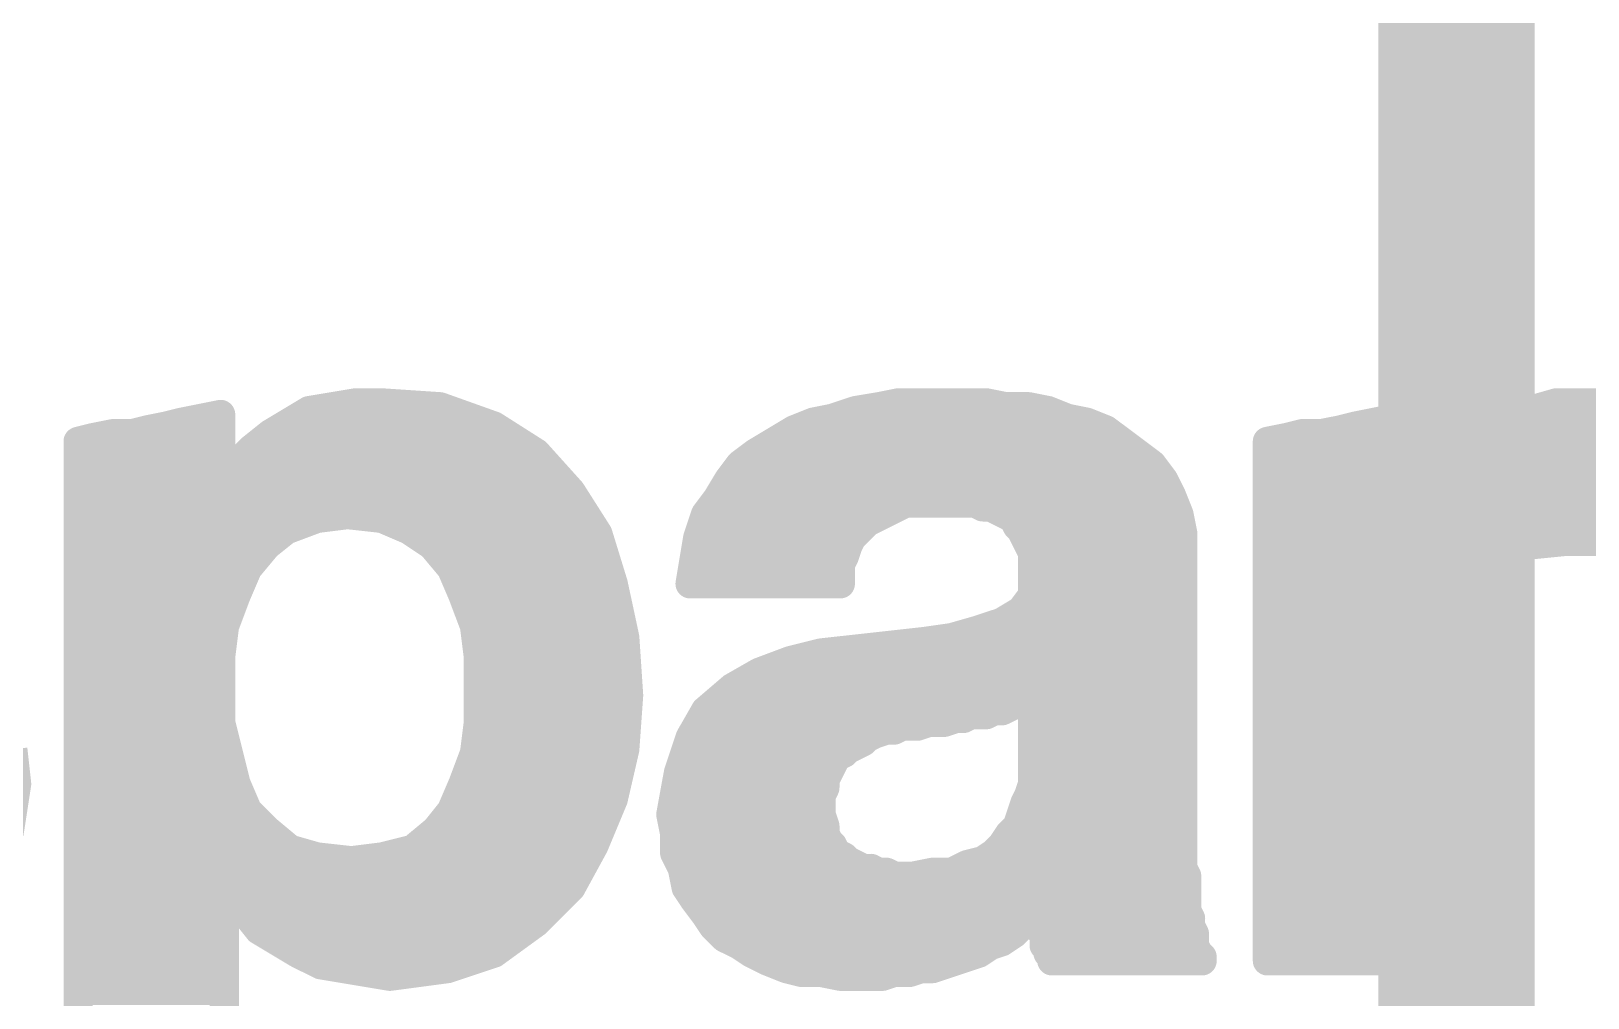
# Model space of a CAD drawing. Extents: x -33 to 53.6, y -13.2 to 65.9.
# Drawn here: x 7.249 to 11.293, y 10.115 to 12.627 of the extents above; entities that cross this region are included whole.
import ezdxf

# ---------------------------------------------------------------- set-up
doc = ezdxf.new("R2010")
doc.units = 0
doc.layers.add('1', color=12, linetype='CONTINUOUS')
doc.layers.add('21', color=253, linetype='CONTINUOUS')

msp = doc.modelspace()

# ---------------------------------------------------------------- linework, layer by layer
at = {"layer": '1', "const_width": 0.4064}
msp.add_lwpolyline([(10.952, 16.015), (10.952, 5.102)], dxfattribs=at)
at = {"layer": '21', "const_width": 0.0762}
for points in [[(7.971, 11.641), (8.091, 11.661)], [(8.0766, 11.6586), (8.197, 11.6586)], [(8.091, 11.661), (8.161, 11.661)], [(8.161, 11.661), (8.311, 11.651)], [(8.311, 11.651), (8.451, 11.601)], [(9.391, 11.641), (9.451, 11.651)], [(9.451, 11.651), (9.501, 11.661)], [(9.489, 11.6586), (9.743, 11.6586)], [(9.501, 11.661), (9.731, 11.661)], [(9.731, 11.661), (9.781, 11.651)], [(9.781, 11.651), (9.841, 11.651)], [(9.841, 11.651), (9.891, 11.641)], [(11.141, 11.641), (11.211, 11.661)], [(11.2026, 11.6586), (11.3534, 11.6586)], [(11.211, 11.661), (11.351, 11.661)], [(7.601, 11.601), (7.641, 11.611)], [(7.641, 11.611), (7.741, 11.631)], [(7.741, 11.631), (7.741, 11.451)], [(7.871, 11.581), (7.971, 11.641)], [(9.231, 11.591), (9.281, 11.611)], [(9.281, 11.611), (9.331, 11.621)], [(9.331, 11.621), (9.391, 11.641)], [(9.891, 11.641), (9.941, 11.621)], [(9.941, 11.621), (9.991, 11.611)], [(9.991, 11.611), (10.041, 11.591)], [(10.691, 11.601), (10.791, 11.621)], [(10.791, 11.621), (10.831, 11.631)], [(10.831, 11.631), (10.831, 11.361)], [(11.011, 11.581), (11.081, 11.621)], [(11.081, 11.621), (11.141, 11.641)], [(7.371, 11.561), (7.411, 11.571)], [(7.411, 11.571), (7.461, 11.581)], [(7.461, 11.581), (7.511, 11.581)], [(7.511, 11.581), (7.551, 11.591)], [(7.5166, 11.5824), (7.741, 11.5824)], [(7.551, 11.591), (7.601, 11.601)], [(7.821, 11.541), (7.871, 11.581)], [(7.8733, 11.5824), (8.4802, 11.5824)], [(8.451, 11.601), (8.561, 11.531)], [(9.131, 11.531), (9.231, 11.591)], [(9.2167, 11.5824), (10.0525, 11.5824)], [(10.041, 11.591), (10.161, 11.501)], [(10.461, 11.561), (10.511, 11.571)], [(10.511, 11.571), (10.551, 11.581)], [(10.551, 11.581), (10.601, 11.581)], [(10.601, 11.581), (10.651, 11.591)], [(10.608, 11.5824), (10.831, 11.5824)], [(10.651, 11.591), (10.691, 11.601)], [(10.961, 11.541), (11.011, 11.581)], [(11.0135, 11.5824), (11.371, 11.5824)], [(7.371, 9.711), (7.371, 11.561)], [(7.781, 11.501), (7.821, 11.541)], [(8.561, 11.531), (8.651, 11.431)], [(9.091, 11.501), (9.131, 11.531)], [(10.461, 10.211), (10.461, 11.561)], [(10.911, 11.481), (10.961, 11.541)], [(7.371, 11.5062), (7.741, 11.5062)], [(7.741, 11.451), (7.781, 11.501)], [(7.7862, 11.5062), (8.5833, 11.5062)], [(9.061, 11.461), (9.091, 11.501)], [(9.0979, 11.5062), (10.1541, 11.5062)], [(10.161, 11.501), (10.191, 11.461)], [(10.461, 11.5062), (10.831, 11.5062)], [(10.932, 11.5062), (11.371, 11.5062)], [(9.031, 11.411), (9.061, 11.461)], [(10.191, 11.461), (10.211, 11.421)], [(10.871, 11.431), (10.911, 11.481)], [(7.371, 11.43), (8.6516, 11.43)], [(8.651, 11.431), (8.721, 11.321)], [(9.001, 11.371), (9.031, 11.411)], [(9.0424, 11.43), (10.2065, 11.43)], [(10.211, 11.421), (10.231, 11.371)], [(10.461, 11.43), (10.831, 11.43)], [(10.831, 11.361), (10.871, 11.431)], [(10.8704, 11.43), (11.371, 11.43)], [(8.071, 11.371), (7.991, 11.361)], [(8.161, 11.361), (8.071, 11.371)], [(8.981, 11.311), (9.001, 11.371)], [(9.521, 11.401), (9.421, 11.351)], [(9.701, 11.401), (9.521, 11.401)], [(9.721, 11.391), (9.701, 11.401)], [(9.741, 11.391), (9.721, 11.391)], [(9.801, 11.361), (9.741, 11.391)], [(10.231, 11.371), (10.241, 11.321)], [(7.371, 11.3538), (7.9718, 11.3538)], [(7.911, 11.331), (7.861, 11.291)], [(7.991, 11.361), (7.911, 11.331)], [(8.231, 11.331), (8.161, 11.361)], [(8.1778, 11.3538), (8.7001, 11.3538)], [(8.291, 11.291), (8.231, 11.331)], [(8.9953, 11.3538), (9.4266, 11.3538)], [(9.421, 11.351), (9.381, 11.311)], [(9.811, 11.341), (9.801, 11.361)], [(9.8046, 11.3538), (10.2344, 11.3538)], [(9.821, 11.331), (9.811, 11.341)], [(9.851, 11.271), (9.821, 11.331)], [(10.461, 11.3538), (11.371, 11.3538)], [(7.861, 11.291), (7.811, 11.231)], [(8.341, 11.231), (8.291, 11.291)], [(8.721, 11.321), (8.761, 11.191)], [(8.961, 11.191), (8.981, 11.311)], [(9.371, 11.291), (9.361, 11.261)], [(9.381, 11.311), (9.371, 11.291)], [(10.241, 11.321), (10.241, 10.451)], [(11.131, 11.291), (11.051, 11.271)], [(11.231, 11.301), (11.131, 11.291)], [(11.341, 11.301), (11.231, 11.301)], [(7.371, 11.2776), (7.8498, 11.2776)], [(8.3022, 11.2776), (8.7344, 11.2776)], [(8.9754, 11.2776), (9.3665, 11.2776)], [(9.361, 11.261), (9.351, 11.241)], [(9.8477, 11.2776), (10.241, 11.2776)], [(9.851, 11.161), (9.851, 11.271)], [(10.461, 11.2776), (11.0774, 11.2776)], [(11.051, 11.271), (10.981, 11.231)], [(7.811, 11.231), (7.781, 11.161)], [(8.371, 11.161), (8.341, 11.231)], [(9.351, 11.241), (9.351, 11.191)], [(10.981, 11.231), (10.931, 11.171)], [(7.371, 11.2014), (7.7983, 11.2014)], [(8.3537, 11.2014), (8.7578, 11.2014)], [(8.761, 11.191), (8.791, 11.051)], [(9.351, 11.191), (8.961, 11.191)], [(8.9627, 11.2014), (9.351, 11.2014)], [(9.851, 11.2014), (10.241, 11.2014)], [(10.461, 11.2014), (10.9563, 11.2014)], [(10.931, 11.171), (10.891, 11.101)], [(7.371, 11.1252), (7.7676, 11.1252)], [(7.781, 11.161), (7.751, 11.081)], [(8.401, 11.081), (8.371, 11.161)], [(8.3844, 11.1252), (8.7751, 11.1252)], [(9.821, 11.121), (9.851, 11.161)], [(9.8242, 11.1252), (10.241, 11.1252)], [(10.461, 11.1252), (10.9048, 11.1252)], [(9.711, 11.071), (9.771, 11.091)], [(9.771, 11.091), (9.821, 11.121)], [(10.891, 11.101), (10.871, 11.031)], [(7.371, 11.049), (7.747, 11.049)], [(7.751, 11.081), (7.741, 11.001)], [(8.411, 11.001), (8.401, 11.081)], [(8.405, 11.049), (8.7911, 11.049)], [(8.791, 11.051), (8.801, 10.901)], [(9.571, 11.041), (9.641, 11.051)], [(9.627, 11.049), (9.6415, 11.049)], [(9.641, 11.051), (9.711, 11.071)], [(9.641, 11.051), (9.691, 10.851)], [(9.691, 10.851), (9.641, 11.051)], [(9.6415, 11.049), (10.241, 11.049)], [(10.461, 11.049), (10.8761, 11.049)], [(9.221, 10.991), (9.301, 11.011)], [(9.301, 11.011), (9.391, 11.021)], [(9.391, 11.021), (9.571, 11.041)], [(9.471, 10.811), (9.391, 11.021)], [(9.391, 11.021), (9.471, 10.811)], [(10.871, 11.031), (10.851, 10.941)], [(7.371, 10.9728), (7.741, 10.9728)], [(7.741, 11.001), (7.741, 10.831)], [(8.411, 10.911), (8.411, 11.001)], [(8.411, 10.9728), (8.7962, 10.9728)], [(9.141, 10.961), (9.221, 10.991)], [(9.1725, 10.9728), (9.4094, 10.9728)], [(9.4094, 10.9728), (9.6606, 10.9728)], [(9.6606, 10.9728), (10.241, 10.9728)], [(10.461, 10.9728), (10.8581, 10.9728)], [(9.071, 10.921), (9.141, 10.961)], [(10.851, 10.941), (10.851, 10.211)], [(7.371, 10.8966), (7.741, 10.8966)], [(8.411, 10.831), (8.411, 10.911)], [(8.411, 10.911), (8.801, 10.901)], [(8.801, 10.901), (8.411, 10.911)], [(8.411, 10.8966), (8.8007, 10.8966)], [(8.801, 10.901), (8.791, 10.761)], [(9.001, 10.861), (9.071, 10.921)], [(9.0425, 10.8966), (9.4384, 10.8966)], [(9.4384, 10.8966), (9.6796, 10.8966)], [(9.6796, 10.8966), (9.8466, 10.8966)], [(9.851, 10.901), (9.831, 10.881)], [(9.851, 10.671), (9.851, 10.901)], [(9.851, 10.8966), (10.241, 10.8966)], [(10.461, 10.8966), (10.851, 10.8966)], [(8.961, 10.791), (9.001, 10.861)], [(9.691, 10.851), (9.671, 10.841)], [(9.731, 10.851), (9.691, 10.851)], [(9.751, 10.861), (9.731, 10.851)], [(9.771, 10.861), (9.751, 10.861)], [(9.811, 10.881), (9.771, 10.861)], [(9.831, 10.881), (9.811, 10.881)], [(7.371, 10.8204), (7.7437, 10.8204)], [(7.741, 10.831), (7.781, 10.671)], [(8.401, 10.751), (8.411, 10.831)], [(8.4097, 10.8204), (8.7952, 10.8204)], [(8.9778, 10.8204), (9.4674, 10.8204)], [(9.471, 10.811), (9.441, 10.801)], [(9.4674, 10.8204), (9.5098, 10.8204)], [(9.491, 10.811), (9.471, 10.811)], [(9.511, 10.821), (9.491, 10.811)], [(9.551, 10.821), (9.511, 10.821)], [(9.581, 10.831), (9.551, 10.821)], [(9.621, 10.831), (9.581, 10.831)], [(9.651, 10.841), (9.621, 10.831)], [(9.671, 10.841), (9.651, 10.841)], [(9.851, 10.8204), (10.241, 10.8204)], [(10.461, 10.8204), (10.851, 10.8204)], [(8.931, 10.701), (8.961, 10.791)], [(9.411, 10.781), (9.371, 10.761)], [(9.421, 10.791), (9.411, 10.781)], [(9.441, 10.801), (9.421, 10.791)], [(7.201, 10.761), (7.211, 10.671)], [(7.371, 10.7442), (7.7627, 10.7442)], [(8.371, 10.671), (8.401, 10.751)], [(8.3985, 10.7442), (8.7871, 10.7442)], [(8.791, 10.761), (8.761, 10.631)], [(8.9454, 10.7442), (9.3474, 10.7442)], [(9.341, 10.741), (9.311, 10.681)], [(9.361, 10.751), (9.341, 10.741)], [(9.371, 10.761), (9.361, 10.751)], [(9.851, 10.7442), (10.241, 10.7442)], [(10.461, 10.7442), (10.851, 10.7442)], [(8.911, 10.591), (8.931, 10.701)], [(9.311, 10.681), (9.311, 10.661)], [(7.211, 10.671), (7.191, 10.541)], [(7.371, 10.668), (7.7823, 10.668)], [(7.781, 10.671), (7.811, 10.601)], [(8.341, 10.601), (8.371, 10.671)], [(8.3697, 10.668), (8.3774, 10.668)], [(8.711, 10.511), (8.371, 10.671)], [(8.371, 10.671), (8.711, 10.511)], [(8.3774, 10.668), (8.7695, 10.668)], [(8.925, 10.668), (9.311, 10.668)], [(9.311, 10.661), (9.301, 10.641)], [(9.301, 10.641), (9.301, 10.591)], [(9.831, 10.621), (9.841, 10.641)], [(9.841, 10.641), (9.851, 10.671)], [(9.85, 10.668), (10.241, 10.668)], [(10.461, 10.668), (10.851, 10.668)], [(7.811, 10.601), (7.861, 10.551)], [(8.301, 10.551), (8.341, 10.601)], [(8.761, 10.631), (8.711, 10.511)], [(9.811, 10.561), (9.831, 10.621)], [(7.371, 10.5918), (7.8202, 10.5918)], [(8.3336, 10.5918), (8.5393, 10.5918)], [(8.5393, 10.5918), (8.7447, 10.5918)], [(8.921, 10.541), (8.911, 10.591)], [(8.9111, 10.5918), (9.301, 10.5918)], [(9.301, 10.591), (9.311, 10.561)], [(9.311, 10.561), (9.311, 10.541)], [(9.791, 10.541), (9.811, 10.561)], [(9.8213, 10.5918), (10.241, 10.5918)], [(10.461, 10.5918), (10.851, 10.5918)], [(7.861, 10.551), (7.921, 10.501)], [(8.241, 10.501), (8.301, 10.551)], [(8.921, 10.491), (8.921, 10.541)], [(9.311, 10.541), (9.321, 10.521)], [(9.321, 10.521), (9.331, 10.511)], [(9.771, 10.511), (9.791, 10.541)], [(7.371, 10.5156), (7.9035, 10.5156)], [(7.921, 10.501), (7.991, 10.481)], [(7.991, 10.481), (8.081, 10.471)], [(8.081, 10.471), (8.161, 10.481)], [(8.161, 10.481), (8.241, 10.501)], [(8.2585, 10.5156), (8.7012, 10.5156)], [(8.711, 10.511), (8.651, 10.401)], [(8.7012, 10.5156), (8.7129, 10.5156)], [(8.921, 10.5156), (9.3264, 10.5156)], [(8.941, 10.451), (8.921, 10.491)], [(9.331, 10.511), (9.341, 10.491)], [(9.341, 10.491), (9.361, 10.481)], [(9.361, 10.481), (9.371, 10.471)], [(9.721, 10.471), (9.751, 10.491)], [(9.751, 10.491), (9.771, 10.511)], [(9.7741, 10.5156), (10.241, 10.5156)], [(10.461, 10.5156), (10.851, 10.5156)], [(7.371, 10.4394), (8.6719, 10.4394)], [(8.951, 10.401), (8.941, 10.451)], [(8.9433, 10.4394), (9.4742, 10.4394)], [(9.371, 10.471), (9.411, 10.451)], [(9.411, 10.451), (9.431, 10.451)], [(9.431, 10.451), (9.451, 10.441)], [(9.451, 10.441), (9.471, 10.441)], [(9.471, 10.441), (9.491, 10.431)], [(9.541, 10.431), (9.591, 10.441)], [(9.583, 10.4394), (10.2468, 10.4394)], [(9.591, 10.441), (9.641, 10.441)], [(9.641, 10.441), (9.681, 10.461)], [(9.681, 10.461), (9.721, 10.471)], [(10.241, 10.451), (10.251, 10.431)], [(10.461, 10.4394), (10.851, 10.4394)], [(8.651, 10.401), (8.561, 10.311)], [(8.971, 10.371), (8.951, 10.401)], [(9.491, 10.431), (9.541, 10.431)], [(10.251, 10.431), (10.251, 10.341)], [(7.371, 10.3632), (7.751, 10.3632)], [(7.761, 10.391), (7.751, 10.391)], [(7.751, 10.391), (7.751, 9.371)], [(7.841, 10.291), (7.761, 10.391)], [(7.7832, 10.3632), (8.6132, 10.3632)], [(9.001, 10.331), (8.971, 10.371)], [(8.9769, 10.3632), (10.251, 10.3632)], [(10.461, 10.3632), (10.851, 10.3632)], [(9.021, 10.301), (9.001, 10.331)], [(9.851, 10.321), (9.821, 10.301)], [(9.871, 10.351), (9.851, 10.321)], [(9.871, 10.291), (9.871, 10.351)], [(10.251, 10.341), (10.261, 10.321)], [(10.261, 10.321), (10.261, 10.301)], [(7.371, 10.287), (7.751, 10.287)], [(7.941, 10.231), (7.841, 10.291)], [(7.8477, 10.287), (8.528, 10.287)], [(8.561, 10.311), (8.451, 10.231)], [(9.051, 10.271), (9.021, 10.301)], [(9.035, 10.287), (9.807, 10.287)], [(9.801, 10.281), (9.771, 10.261)], [(9.821, 10.301), (9.801, 10.281)], [(9.881, 10.281), (9.871, 10.291)], [(9.875, 10.287), (10.268, 10.287)], [(9.881, 10.251), (9.881, 10.281)], [(10.261, 10.301), (10.271, 10.281)], [(10.271, 10.281), (10.271, 10.251)], [(10.461, 10.287), (10.851, 10.287)], [(9.091, 10.251), (9.051, 10.271)], [(9.121, 10.231), (9.091, 10.251)], [(9.741, 10.251), (9.711, 10.231)], [(9.771, 10.261), (9.741, 10.251)], [(9.891, 10.241), (9.881, 10.251)], [(9.891, 10.231), (9.891, 10.241)], [(10.271, 10.251), (10.281, 10.231)], [(7.371, 10.2108), (7.751, 10.2108)], [(8.001, 10.201), (7.941, 10.231)], [(7.9814, 10.2108), (8.3904, 10.2108)], [(8.181, 10.171), (8.001, 10.201)], [(8.451, 10.231), (8.331, 10.191)], [(9.161, 10.211), (9.121, 10.231)], [(9.211, 10.191), (9.161, 10.211)], [(9.1615, 10.2108), (9.6504, 10.2108)], [(9.711, 10.231), (9.591, 10.191)], [(9.901, 10.221), (9.891, 10.231)], [(9.901, 10.211), (9.901, 10.221)], [(10.291, 10.211), (9.901, 10.211)], [(10.281, 10.231), (10.291, 10.221)], [(10.291, 10.221), (10.291, 10.211)], [(10.851, 10.211), (10.461, 10.211)], [(8.331, 10.191), (8.181, 10.171)], [(9.251, 10.181), (9.211, 10.191)], [(9.301, 10.181), (9.251, 10.181)], [(9.351, 10.171), (9.301, 10.181)], [(9.461, 10.171), (9.351, 10.171)], [(9.491, 10.181), (9.461, 10.171)], [(9.531, 10.181), (9.491, 10.181)], [(9.561, 10.191), (9.531, 10.181)], [(9.591, 10.191), (9.561, 10.191)], [(7.371, 10.1346), (7.751, 10.1346)]]:
    msp.add_lwpolyline(points, dxfattribs=at)
at = {"layer": '21', "const_width": 0.0381}
for points in [[(8.0766, 11.6776, 1), (8.0766, 11.6395)], [(8.091, 11.6801, 1), (8.091, 11.642)], [(8.0941, 11.6422, 1), (8.0879, 11.6798)], [(8.1623, 11.68, 1), (8.1597, 11.642)], [(8.161, 11.642, 1), (8.161, 11.6801)], [(8.197, 11.6395, 1), (8.197, 11.6776)], [(8.3174, 11.6689, 1), (8.3046, 11.6331)], [(8.3097, 11.632, 1), (8.3123, 11.67)], [(9.4541, 11.6322, 1), (9.4479, 11.6698)], [(9.489, 11.6776, 1), (9.489, 11.6395)], [(9.501, 11.6801, 1), (9.501, 11.642)], [(9.5047, 11.6423, 1), (9.4973, 11.6797)], [(9.7347, 11.6797, 1), (9.7273, 11.6423)], [(9.731, 11.642, 1), (9.731, 11.6801)], [(9.743, 11.6395, 1), (9.743, 11.6776)], [(9.781, 11.67, 1), (9.781, 11.6319)], [(9.8447, 11.6697, 1), (9.8373, 11.6323)], [(9.841, 11.6319, 1), (9.841, 11.67)], [(11.2026, 11.6776, 1), (11.2026, 11.6395)], [(11.211, 11.6801, 1), (11.211, 11.642)], [(11.2162, 11.6427, 1), (11.2058, 11.6793)], [(7.6373, 11.6297, 1), (7.6447, 11.5923)], [(7.6456, 11.5925, 1), (7.6364, 11.6295)], [(7.7601, 11.631, 1), (7.722, 11.631)], [(7.7447, 11.6123, 1), (7.7373, 11.6497)], [(7.9679, 11.6598, 1), (7.9741, 11.6222)], [(7.9808, 11.6247, 1), (7.9612, 11.6573)], [(9.2773, 11.6297, 1), (9.2847, 11.5923)], [(9.2881, 11.5933, 1), (9.2739, 11.6287)], [(9.325, 11.6391, 1), (9.337, 11.6029)], [(9.3347, 11.6023, 1), (9.3273, 11.6397)], [(9.3879, 11.6598, 1), (9.3941, 11.6222)], [(9.397, 11.6229, 1), (9.385, 11.6591)], [(9.4473, 11.6697, 1), (9.4547, 11.6323)], [(9.7773, 11.6323, 1), (9.7847, 11.6697)], [(9.8981, 11.6587, 1), (9.8839, 11.6233)], [(9.8873, 11.6223, 1), (9.8947, 11.6597)], [(9.9447, 11.6397, 1), (9.9373, 11.6023)], [(9.9339, 11.6033, 1), (9.9481, 11.6387)], [(9.9981, 11.6287, 1), (9.9839, 11.5933)], [(9.9873, 11.5923, 1), (9.9947, 11.6297)], [(10.7864, 11.6395, 1), (10.7956, 11.6025)], [(10.7947, 11.6023, 1), (10.7873, 11.6397)], [(10.8501, 11.631, 1), (10.812, 11.631)], [(10.8356, 11.6125, 1), (10.8264, 11.6495)], [(11.075, 11.6391, 1), (11.087, 11.6029)], [(11.0905, 11.6045, 1), (11.0715, 11.6375)], [(11.1358, 11.6593, 1), (11.1462, 11.6227)], [(11.147, 11.6229, 1), (11.135, 11.6591)], [(7.4073, 11.5897, 1), (7.4147, 11.5523)], [(7.4156, 11.5525, 1), (7.4064, 11.5895)], [(7.461, 11.6001, 1), (7.461, 11.562)], [(7.4647, 11.5623, 1), (7.4573, 11.5997)], [(7.5064, 11.5995, 1), (7.5156, 11.5625)], [(7.5166, 11.6014, 1), (7.5166, 11.5633)], [(7.511, 11.562, 1), (7.511, 11.6001)], [(7.5473, 11.6097, 1), (7.5547, 11.5723)], [(7.5556, 11.5725, 1), (7.5464, 11.6095)], [(7.5964, 11.6195, 1), (7.6056, 11.5825)], [(7.6047, 11.5823, 1), (7.5973, 11.6197)], [(7.741, 11.5633, 1), (7.741, 11.6014)], [(7.8612, 11.5973, 1), (7.8808, 11.5647)], [(7.8733, 11.6014, 1), (7.8733, 11.5633)], [(7.8829, 11.5661, 1), (7.8591, 11.5959)], [(8.4612, 11.6171, 1), (8.4408, 11.5849)], [(8.4446, 11.5831, 1), (8.4574, 11.6189)], [(8.4802, 11.5633, 1), (8.4802, 11.6014)], [(9.2167, 11.6014, 1), (9.2167, 11.5633)], [(9.2239, 11.6087, 1), (9.2381, 11.5733)], [(9.2408, 11.5747, 1), (9.2212, 11.6073)], [(10.0524, 11.6062, 1), (10.0296, 11.5758)], [(10.0339, 11.5733, 1), (10.0481, 11.6087)], [(10.0525, 11.5633, 1), (10.0525, 11.6014)], [(10.5064, 11.5895, 1), (10.5156, 11.5525)], [(10.5147, 11.5523, 1), (10.5073, 11.5897)], [(10.551, 11.6001, 1), (10.551, 11.562)], [(10.5556, 11.5625, 1), (10.5464, 11.5995)], [(10.5973, 11.5997, 1), (10.6047, 11.5623)], [(10.608, 11.6014, 1), (10.608, 11.5633)], [(10.601, 11.562, 1), (10.601, 11.6001)], [(10.6464, 11.6095, 1), (10.6556, 11.5725)], [(10.6547, 11.5723, 1), (10.6473, 11.6097)], [(10.6873, 11.6197, 1), (10.6947, 11.5823)], [(10.6956, 11.5825, 1), (10.6864, 11.6195)], [(10.831, 11.5633, 1), (10.831, 11.6014)], [(11.0015, 11.5975, 1), (11.0205, 11.5645)], [(11.0135, 11.6014, 1), (11.0135, 11.5633)], [(11.0229, 11.5661, 1), (10.9991, 11.5959)], [(7.3664, 11.5795, 1), (7.3756, 11.5425)], [(7.3901, 11.561, 1), (7.352, 11.561)], [(7.8091, 11.5559, 1), (7.8329, 11.5261)], [(7.8345, 11.5275, 1), (7.8075, 11.5545)], [(8.5752, 11.5437, 1), (8.5468, 11.5183)], [(9.1424, 11.5158, 1), (9.1196, 11.5462)], [(10.4573, 11.5797, 1), (10.4647, 11.5423)], [(10.4801, 11.561, 1), (10.442, 11.561)], [(10.9491, 11.5559, 1), (10.9729, 11.5261)], [(10.9756, 11.5288, 1), (10.9464, 11.5532)], [(7.371, 11.5252, 1), (7.371, 11.4871)], [(7.741, 11.4871, 1), (7.741, 11.5252)], [(7.7675, 11.5145, 1), (7.7945, 11.4875)], [(7.7959, 11.4891, 1), (7.7661, 11.5129)], [(7.7862, 11.5252, 1), (7.7862, 11.4871)], [(8.5508, 11.5149, 1), (8.5712, 11.5471)], [(8.5833, 11.4871, 1), (8.5833, 11.5252)], [(9.0796, 11.5162, 1), (9.1024, 11.4858)], [(9.1062, 11.4896, 1), (9.0758, 11.5124)], [(9.0979, 11.5252, 1), (9.0979, 11.4871)], [(9.1212, 11.5473, 1), (9.1408, 11.5147)], [(10.1762, 11.5124, 1), (10.1458, 11.4896)], [(10.1496, 11.4858, 1), (10.1724, 11.5162)], [(10.1541, 11.4871, 1), (10.1541, 11.5252)], [(10.461, 11.5252, 1), (10.461, 11.4871)], [(10.831, 11.4871, 1), (10.831, 11.5252)], [(10.932, 11.5252, 1), (10.932, 11.4871)], [(9.0458, 11.4724, 1), (9.0762, 11.4496)], [(9.0773, 11.4512, 1), (9.0447, 11.4708)], [(10.208, 11.4695, 1), (10.174, 11.4525)], [(10.1758, 11.4496, 1), (10.2062, 11.4724)], [(10.8964, 11.4932, 1), (10.9256, 11.4688)], [(10.9259, 11.4691, 1), (10.8961, 11.4929)], [(7.371, 11.449, 1), (7.371, 11.4109)], [(7.7261, 11.4629, 1), (7.7559, 11.4391)], [(7.722, 11.451, 1), (7.7601, 11.451)], [(8.6671, 11.4412, 1), (8.6349, 11.4208)], [(8.6368, 11.4183, 1), (8.6652, 11.4437)], [(8.6516, 11.4109, 1), (8.6516, 11.449)], [(9.0462, 11.3996, 1), (9.0158, 11.4224)], [(9.0424, 11.449, 1), (9.0424, 11.4109)], [(10.2287, 11.4281, 1), (10.1933, 11.4139)], [(10.194, 11.4125, 1), (10.228, 11.4295)], [(10.2065, 11.4109, 1), (10.2065, 11.449)], [(10.461, 11.449, 1), (10.461, 11.4109)], [(10.831, 11.4109, 1), (10.831, 11.449)], [(10.8704, 11.449, 1), (10.8704, 11.4109)], [(10.8561, 11.4429, 1), (10.8859, 11.4191)], [(10.8875, 11.4215, 1), (10.8545, 11.4405)], [(8.0731, 11.3899, 1), (8.0689, 11.3521)], [(8.0734, 11.3521, 1), (8.0686, 11.3899)], [(9.0191, 11.365, 1), (8.9829, 11.377)], [(9.0147, 11.4208, 1), (9.0473, 11.4012)], [(9.521, 11.42, 1), (9.521, 11.3819)], [(9.5295, 11.384, 1), (9.5125, 11.418)], [(9.7095, 11.418, 1), (9.6925, 11.384)], [(9.701, 11.3819, 1), (9.701, 11.42)], [(9.721, 11.4101, 1), (9.721, 11.372)], [(9.7125, 11.374, 1), (9.7295, 11.408)], [(9.7495, 11.408, 1), (9.7325, 11.374)], [(9.741, 11.372, 1), (9.741, 11.4101)], [(10.2497, 11.3747, 1), (10.2123, 11.3673)], [(7.371, 11.3728, 1), (7.371, 11.3347)], [(7.9043, 11.3488, 1), (7.9177, 11.3132)], [(7.9229, 11.3161, 1), (7.8991, 11.3459)], [(7.9718, 11.3347, 1), (7.9718, 11.3728)], [(7.9886, 11.3799, 1), (7.9934, 11.3421)], [(7.9977, 11.3432, 1), (7.9843, 11.3788)], [(8.1685, 11.3785, 1), (8.1535, 11.3435)], [(8.1778, 11.3728, 1), (8.1778, 11.3347)], [(8.1589, 11.3421, 1), (8.1631, 11.3799)], [(8.2416, 11.3469, 1), (8.2204, 11.3151)], [(8.2235, 11.3135, 1), (8.2385, 11.3485)], [(8.7001, 11.3347, 1), (8.7001, 11.3728)], [(8.9953, 11.3728, 1), (8.9953, 11.3347)], [(8.9858, 11.3824, 1), (9.0162, 11.3596)], [(9.4125, 11.368, 1), (9.4295, 11.334)], [(9.4345, 11.3375, 1), (9.4075, 11.3645)], [(9.4266, 11.3347, 1), (9.4266, 11.3728)], [(9.818, 11.3695, 1), (9.784, 11.3525)], [(9.8046, 11.3728, 1), (9.8046, 11.3347)], [(9.8245, 11.3545, 1), (9.7975, 11.3275)], [(9.7925, 11.344, 1), (9.8095, 11.378)], [(9.794, 11.3325, 1), (9.828, 11.3495)], [(9.838, 11.3395, 1), (9.804, 11.3225)], [(10.2133, 11.3639, 1), (10.2487, 11.3781)], [(10.2344, 11.3347, 1), (10.2344, 11.3728)], [(10.461, 11.3728, 1), (10.461, 11.3347)], [(10.8145, 11.3705, 1), (10.8475, 11.3515)], [(10.812, 11.361, 1), (10.8501, 11.361)], [(7.8756, 11.2788, 1), (7.8464, 11.3032)], [(8.3056, 11.3032, 1), (8.2764, 11.2788)], [(8.2804, 11.2751, 1), (8.3016, 11.3069)], [(8.7392, 11.3266, 1), (8.7028, 11.3154)], [(8.7049, 11.3108, 1), (8.7371, 11.3312)], [(8.9629, 11.317, 1), (8.9991, 11.305)], [(8.9998, 11.3079, 1), (8.9622, 11.3141)], [(9.3891, 11.285, 1), (9.3529, 11.297)], [(9.3675, 11.3245, 1), (9.3945, 11.2975)], [(9.398, 11.3025, 1), (9.364, 11.3195)], [(9.8075, 11.3175, 1), (9.8345, 11.3445)], [(10.26, 11.321, 1), (10.2219, 11.321)], [(10.2223, 11.3173, 1), (10.2597, 11.3247)], [(11.1291, 11.31, 1), (11.1329, 11.272)], [(11.1356, 11.2725, 1), (11.1264, 11.3095)], [(11.231, 11.3201, 1), (11.231, 11.282)], [(11.2329, 11.282, 1), (11.2291, 11.32)], [(7.371, 11.2967, 1), (7.371, 11.2586)], [(7.8491, 11.3059, 1), (7.8729, 11.2761)], [(7.8498, 11.2586, 1), (7.8498, 11.2967)], [(8.3022, 11.2967, 1), (8.3022, 11.2586)], [(8.7344, 11.2586, 1), (8.7344, 11.2967)], [(8.9754, 11.2967, 1), (8.9754, 11.2586)], [(9.3429, 11.267, 1), (9.3791, 11.255)], [(9.378, 11.2525, 1), (9.344, 11.2695)], [(9.354, 11.2995, 1), (9.388, 11.2825)], [(9.3665, 11.2586, 1), (9.3665, 11.2967)], [(9.8477, 11.2967, 1), (9.8477, 11.2586)], [(9.8701, 11.271, 1), (9.832, 11.271)], [(9.834, 11.2625, 1), (9.868, 11.2795)], [(10.241, 11.2586, 1), (10.241, 11.2967)], [(10.461, 11.2967, 1), (10.461, 11.2586)], [(11.0464, 11.2895, 1), (11.0556, 11.2525)], [(11.0605, 11.2545, 1), (11.0415, 11.2875)], [(11.0774, 11.2586, 1), (11.0774, 11.2967)], [(7.7964, 11.2432, 1), (7.8256, 11.2188)], [(7.8285, 11.2235, 1), (7.7935, 11.2385)], [(8.3585, 11.2385, 1), (8.3235, 11.2235)], [(8.3264, 11.2188, 1), (8.3556, 11.2432)], [(9.334, 11.2495, 1), (9.368, 11.2325)], [(9.3701, 11.241, 1), (9.332, 11.241)], [(10.9715, 11.2475, 1), (10.9905, 11.2145)], [(10.9956, 11.2188, 1), (10.9664, 11.2432)], [(7.371, 11.2205, 1), (7.371, 11.1824)], [(7.7983, 11.1824, 1), (7.7983, 11.2205)], [(8.3537, 11.2205, 1), (8.3537, 11.1824)], [(8.7796, 11.195, 1), (8.7424, 11.187)], [(8.7428, 11.1854, 1), (8.7792, 11.1966)], [(8.7578, 11.1824, 1), (8.7578, 11.2205)], [(8.961, 11.2101, 1), (8.961, 11.172)], [(8.9422, 11.1941, 1), (8.9798, 11.1879)], [(8.9627, 11.2205, 1), (8.9627, 11.1824)], [(9.332, 11.191, 1), (9.3701, 11.191)], [(9.351, 11.1824, 1), (9.351, 11.2205)], [(9.351, 11.172, 1), (9.351, 11.2101)], [(9.851, 11.2205, 1), (9.851, 11.1824)], [(10.241, 11.1824, 1), (10.241, 11.2205)], [(10.461, 11.2205, 1), (10.461, 11.1824)], [(10.9475, 11.1615, 1), (10.9145, 11.1805)], [(10.9563, 11.1824, 1), (10.9563, 11.2205)], [(7.371, 11.1443, 1), (7.371, 11.1062)], [(7.7635, 11.1685, 1), (7.7985, 11.1535)], [(7.7988, 11.1543, 1), (7.7632, 11.1677)], [(7.7676, 11.1062, 1), (7.7676, 11.1443)], [(8.3888, 11.1677, 1), (8.3532, 11.1543)], [(8.3535, 11.1535, 1), (8.3885, 11.1685)], [(8.3844, 11.1443, 1), (8.3844, 11.1062)], [(8.7751, 11.1062, 1), (8.7751, 11.1443)], [(9.8242, 11.1443, 1), (9.8242, 11.1062)], [(9.832, 11.161, 1), (9.8701, 11.161)], [(9.8662, 11.1496, 1), (9.8358, 11.1724)], [(10.241, 11.1062, 1), (10.241, 11.1443)], [(10.461, 11.1443, 1), (10.461, 11.1062)], [(10.9048, 11.1062, 1), (10.9048, 11.1443)], [(10.9164, 11.1832, 1), (10.9456, 11.1588)], [(9.7612, 11.1073, 1), (9.7808, 11.0747)], [(9.777, 11.0729, 1), (9.765, 11.1091)], [(9.8058, 11.1324, 1), (9.8362, 11.1096)], [(9.8308, 11.1047, 1), (9.8112, 11.1373)], [(10.8745, 11.1105, 1), (10.9075, 11.0915)], [(10.9093, 11.0958, 1), (10.8727, 11.1062)], [(7.371, 11.0681, 1), (7.371, 11.03)], [(7.7332, 11.0877, 1), (7.7688, 11.0743)], [(7.7699, 11.0786, 1), (7.7321, 11.0834)], [(7.747, 11.03, 1), (7.747, 11.0681)], [(8.4199, 11.0834, 1), (8.3821, 11.0786)], [(8.3832, 11.0743, 1), (8.4188, 11.0877)], [(8.405, 11.0681, 1), (8.405, 11.03)], [(8.81, 11.0523, 1), (8.772, 11.0497)], [(8.7911, 11.03, 1), (8.7911, 11.0681)], [(9.627, 11.0681, 1), (9.627, 11.03)], [(9.6595, 11.0556, 1), (9.6225, 11.0464)], [(9.6595, 11.0556, 1), (9.6225, 11.0464)], [(9.6358, 11.0693, 1), (9.6462, 11.0327)], [(9.6415, 11.0681, 1), (9.6415, 11.03)], [(9.6437, 11.0321, 1), (9.6383, 11.0699)], [(9.6415, 11.03, 1), (9.6415, 11.0681)], [(9.705, 11.0891, 1), (9.717, 11.0529)], [(9.7162, 11.0527, 1), (9.7058, 11.0893)], [(10.241, 11.03, 1), (10.241, 11.0681)], [(10.461, 11.0681, 1), (10.461, 11.03)], [(10.8761, 11.03, 1), (10.8761, 11.0681)], [(8.7724, 11.047, 1), (8.8096, 11.055)], [(9.2989, 11.0299, 1), (9.3031, 10.9921)], [(9.3056, 10.9925, 1), (9.2964, 11.0295)], [(9.4088, 11.0278, 1), (9.3732, 11.0142)], [(9.4088, 11.0278, 1), (9.3732, 11.0142)], [(9.3889, 11.0399, 1), (9.3931, 11.0021)], [(9.3931, 11.0021, 1), (9.3889, 11.0399)], [(9.5683, 11.0599, 1), (9.5737, 11.0221)], [(9.5731, 11.0221, 1), (9.5689, 11.0599)], [(10.8527, 11.0362, 1), (10.8893, 11.0258)], [(10.8896, 11.0269, 1), (10.8524, 11.0351)], [(7.371, 10.9919, 1), (7.371, 10.9538)], [(7.7221, 11.0034, 1), (7.7599, 10.9986)], [(7.7601, 11.001, 1), (7.722, 11.001)], [(7.741, 10.9538, 1), (7.741, 10.9919)], [(8.43, 11.001, 1), (8.3919, 11.001)], [(8.411, 10.9919, 1), (8.411, 10.9538)], [(8.3921, 10.9986, 1), (8.4299, 11.0034)], [(8.7962, 10.9538, 1), (8.7962, 10.9919)], [(9.1725, 10.9919, 1), (9.1725, 10.9538)], [(9.2164, 11.0095, 1), (9.2256, 10.9725)], [(9.2277, 10.9732, 1), (9.2143, 11.0088)], [(9.4094, 10.9919, 1), (9.4094, 10.9538)], [(9.4094, 10.9538, 1), (9.4094, 10.9919)], [(9.6606, 10.9919, 1), (9.6606, 10.9538)], [(9.6606, 10.9538, 1), (9.6606, 10.9919)], [(10.241, 10.9538, 1), (10.241, 10.9919)], [(10.461, 10.9919, 1), (10.461, 10.9538)], [(10.8581, 10.9538, 1), (10.8581, 10.9919)], [(9.1343, 10.9788, 1), (9.1477, 10.9432)], [(9.1505, 10.9445, 1), (9.1315, 10.9775)], [(10.8324, 10.9451, 1), (10.8696, 10.9369)], [(10.8701, 10.941, 1), (10.832, 10.941)], [(7.371, 10.9157, 1), (7.371, 10.8776)], [(7.741, 10.8776, 1), (7.741, 10.9157)], [(8.43, 10.911, 1), (8.3919, 10.911)], [(8.3919, 10.911, 1), (8.43, 10.911)], [(8.4115, 10.93, 1), (8.4105, 10.892)], [(8.4115, 10.93, 1), (8.4105, 10.892)], [(8.411, 10.9157, 1), (8.411, 10.8776)], [(8.82, 10.8996, 1), (8.782, 10.9024)], [(8.782, 10.8997, 1), (8.82, 10.9023)], [(8.8005, 10.882, 1), (8.8015, 10.92)], [(8.8005, 10.882, 1), (8.8015, 10.92)], [(8.8007, 10.8776, 1), (8.8007, 10.9157)], [(9.0425, 10.9157, 1), (9.0425, 10.8776)], [(9.0615, 10.9375, 1), (9.0805, 10.9045)], [(9.0834, 10.9065, 1), (9.0586, 10.9355)], [(9.4384, 10.9157, 1), (9.4384, 10.8776)], [(9.4384, 10.8776, 1), (9.4384, 10.9157)], [(9.6796, 10.9157, 1), (9.6796, 10.8776)], [(9.6796, 10.8776, 1), (9.6796, 10.9157)], [(9.851, 10.9157, 1), (9.851, 10.8776)], [(9.8701, 10.901, 1), (9.832, 10.901)], [(9.8645, 10.8875, 1), (9.8375, 10.9145)], [(9.8466, 10.8776, 1), (9.8466, 10.9157)], [(10.241, 10.8776, 1), (10.241, 10.9157)], [(10.461, 10.9157, 1), (10.461, 10.8776)], [(10.851, 10.8776, 1), (10.851, 10.9157)], [(8.9886, 10.8755, 1), (9.0134, 10.8465)], [(9.0175, 10.8515, 1), (8.9845, 10.8705)], [(9.691, 10.8701, 1), (9.691, 10.832)], [(9.6995, 10.834, 1), (9.6825, 10.868)], [(9.7225, 10.868, 1), (9.7395, 10.834)], [(9.731, 10.832, 1), (9.731, 10.8701)], [(9.751, 10.8801, 1), (9.751, 10.842)], [(9.7595, 10.844, 1), (9.7425, 10.878)], [(9.7625, 10.878, 1), (9.7795, 10.844)], [(9.771, 10.842, 1), (9.771, 10.8801)], [(9.811, 10.9001, 1), (9.811, 10.862)], [(9.8195, 10.864, 1), (9.8025, 10.898)], [(9.8175, 10.8945, 1), (9.8445, 10.8675)], [(9.831, 10.862, 1), (9.831, 10.9001)], [(7.371, 10.8395, 1), (7.371, 10.8014)], [(7.7595, 10.8356, 1), (7.7225, 10.8264)], [(7.722, 10.831, 1), (7.7601, 10.831)], [(7.7437, 10.8014, 1), (7.7437, 10.8395)], [(8.4097, 10.8395, 1), (8.4097, 10.8014)], [(8.3919, 10.831, 1), (8.43, 10.831)], [(8.4299, 10.8286, 1), (8.3921, 10.8334)], [(8.7952, 10.8014, 1), (8.7952, 10.8395)], [(8.9778, 10.8395, 1), (8.9778, 10.8014)], [(9.4674, 10.8395, 1), (9.4674, 10.8014)], [(9.471, 10.83, 1), (9.471, 10.7919)], [(9.477, 10.7929, 1), (9.465, 10.8291)], [(9.4674, 10.8014, 1), (9.4674, 10.8395)], [(9.4825, 10.828, 1), (9.4995, 10.794)], [(9.491, 10.7919, 1), (9.491, 10.83)], [(9.511, 10.84, 1), (9.511, 10.8019)], [(9.5195, 10.804, 1), (9.5025, 10.838)], [(9.5098, 10.8014, 1), (9.5098, 10.8395)], [(9.545, 10.8391, 1), (9.557, 10.8029)], [(9.551, 10.8019, 1), (9.551, 10.84)], [(9.581, 10.8501, 1), (9.581, 10.812)], [(9.587, 10.8129, 1), (9.575, 10.8491)], [(9.615, 10.8491, 1), (9.627, 10.8129)], [(9.621, 10.812, 1), (9.621, 10.8501)], [(9.651, 10.8601, 1), (9.651, 10.822)], [(9.657, 10.8229, 1), (9.645, 10.8591)], [(9.6625, 10.858, 1), (9.6795, 10.824)], [(9.671, 10.822, 1), (9.671, 10.8601)], [(9.6725, 10.8464, 1), (9.7095, 10.8556)], [(9.6725, 10.8464, 1), (9.7095, 10.8556)], [(9.851, 10.8395, 1), (9.851, 10.8014)], [(10.241, 10.8014, 1), (10.241, 10.8395)], [(10.461, 10.8395, 1), (10.461, 10.8014)], [(10.851, 10.8014, 1), (10.851, 10.8395)], [(8.9445, 10.8005, 1), (8.9775, 10.7815)], [(8.9791, 10.785, 1), (8.9429, 10.797)], [(9.3975, 10.7945, 1), (9.4245, 10.7675)], [(9.4125, 10.808, 1), (9.4295, 10.774)], [(9.4195, 10.764, 1), (9.4025, 10.798)], [(9.4345, 10.7775, 1), (9.4075, 10.8045)], [(9.435, 10.8191, 1), (9.447, 10.7829)], [(9.4495, 10.784, 1), (9.4325, 10.818)], [(9.4532, 10.8042, 1), (9.4888, 10.8178)], [(9.4532, 10.8042, 1), (9.4888, 10.8178)], [(7.371, 10.7633, 1), (7.371, 10.7252)], [(7.7627, 10.7252, 1), (7.7627, 10.7633)], [(8.3985, 10.7633, 1), (8.3985, 10.7252)], [(8.3821, 10.7534, 1), (8.4199, 10.7486)], [(8.4188, 10.7443, 1), (8.3832, 10.7577)], [(8.772, 10.7624, 1), (8.81, 10.7596)], [(8.8096, 10.7567, 1), (8.7724, 10.7653)], [(8.7871, 10.7252, 1), (8.7871, 10.7633)], [(8.9454, 10.7633, 1), (8.9454, 10.7252)], [(9.3325, 10.758, 1), (9.3495, 10.724)], [(9.358, 10.7325, 1), (9.324, 10.7495)], [(9.3475, 10.7645, 1), (9.3745, 10.7375)], [(9.3474, 10.7252, 1), (9.3474, 10.7633)], [(9.3625, 10.778, 1), (9.3795, 10.744)], [(9.3695, 10.734, 1), (9.3525, 10.768)], [(9.3845, 10.7475, 1), (9.3575, 10.7745)], [(9.851, 10.7633, 1), (9.851, 10.7252)], [(10.241, 10.7252, 1), (10.241, 10.7633)], [(10.461, 10.7633, 1), (10.461, 10.7252)], [(10.851, 10.7252, 1), (10.851, 10.7633)], [(8.9129, 10.707, 1), (8.9491, 10.695)], [(8.9497, 10.6976, 1), (8.9123, 10.7044)], [(9.33, 10.681, 1), (9.2919, 10.681)], [(7.1921, 10.6689, 1), (7.2299, 10.6731)], [(7.2298, 10.6681, 1), (7.1922, 10.6739)], [(7.371, 10.6871, 1), (7.371, 10.649)], [(7.7985, 10.6785, 1), (7.7635, 10.6635)], [(7.7625, 10.6664, 1), (7.7995, 10.6756)], [(7.7823, 10.649, 1), (7.7823, 10.6871)], [(8.3697, 10.6871, 1), (8.3697, 10.649)], [(8.3791, 10.6882, 1), (8.3629, 10.6538)], [(8.3791, 10.6882, 1), (8.3629, 10.6538)], [(8.3532, 10.6777, 1), (8.3888, 10.6643)], [(8.3885, 10.6635, 1), (8.3535, 10.6785)], [(8.3774, 10.6871, 1), (8.3774, 10.649)], [(8.3774, 10.649, 1), (8.3774, 10.6871)], [(8.7695, 10.649, 1), (8.7695, 10.6871)], [(8.925, 10.6871, 1), (8.925, 10.649)], [(9.3201, 10.641, 1), (9.282, 10.641)], [(9.294, 10.6895, 1), (9.328, 10.6725)], [(9.2919, 10.661, 1), (9.33, 10.661)], [(9.328, 10.6525, 1), (9.294, 10.6695)], [(9.311, 10.649, 1), (9.311, 10.6871)], [(9.858, 10.6325, 1), (9.824, 10.6495)], [(9.85, 10.6871, 1), (9.85, 10.649)], [(9.832, 10.671, 1), (9.8701, 10.671)], [(9.8691, 10.665, 1), (9.8329, 10.677)], [(10.241, 10.649, 1), (10.241, 10.6871)], [(10.461, 10.6871, 1), (10.461, 10.649)], [(10.851, 10.649, 1), (10.851, 10.6871)], [(7.8245, 10.6145, 1), (7.7975, 10.5875)], [(8.3559, 10.5891, 1), (8.3261, 10.6129)], [(8.7424, 10.6353, 1), (8.7796, 10.6267)], [(8.7786, 10.6237, 1), (8.7434, 10.6383)], [(9.284, 10.6495, 1), (9.318, 10.6325)], [(9.814, 10.6295, 1), (9.848, 10.6125)], [(9.8491, 10.615, 1), (9.8129, 10.627)], [(9.8229, 10.647, 1), (9.8591, 10.635)], [(7.371, 10.6109, 1), (7.371, 10.5728)], [(7.7935, 10.5935, 1), (7.8285, 10.6085)], [(7.8202, 10.5728, 1), (7.8202, 10.6109)], [(8.3336, 10.6109, 1), (8.3336, 10.5728)], [(8.3235, 10.6085, 1), (8.3585, 10.5935)], [(8.5393, 10.6109, 1), (8.5393, 10.5728)], [(8.5393, 10.5728, 1), (8.5393, 10.6109)], [(8.7447, 10.5728, 1), (8.7447, 10.6109)], [(8.9297, 10.5947, 1), (8.8923, 10.5873)], [(8.8923, 10.5944, 1), (8.9297, 10.5876)], [(8.9111, 10.6109, 1), (8.9111, 10.5728)], [(9.3191, 10.597, 1), (9.2829, 10.585)], [(9.282, 10.591, 1), (9.3201, 10.591)], [(9.33, 10.561, 1), (9.2919, 10.561)], [(9.301, 10.5728, 1), (9.301, 10.6109)], [(9.8245, 10.5475, 1), (9.7975, 10.5745)], [(9.8213, 10.6109, 1), (9.8213, 10.5728)], [(10.241, 10.5728, 1), (10.241, 10.6109)], [(10.461, 10.6109, 1), (10.461, 10.5728)], [(10.851, 10.5728, 1), (10.851, 10.6109)], [(7.8732, 10.5656, 1), (7.8488, 10.5364)], [(7.8475, 10.5375, 1), (7.8745, 10.5645)], [(8.2861, 10.5629, 1), (8.3159, 10.5391)], [(8.3132, 10.5364, 1), (8.2888, 10.5656)], [(8.9401, 10.541, 1), (8.902, 10.541)], [(8.9023, 10.5373, 1), (8.9397, 10.5447)], [(9.328, 10.5495, 1), (9.294, 10.5325)], [(9.2919, 10.541, 1), (9.33, 10.541)], [(9.2929, 10.555, 1), (9.3291, 10.567)], [(9.3345, 10.5345, 1), (9.3075, 10.5075)], [(9.7775, 10.5545, 1), (9.8045, 10.5275)], [(9.8069, 10.5304, 1), (9.7751, 10.5516)], [(9.7929, 10.567, 1), (9.8291, 10.555)], [(7.371, 10.5347, 1), (7.371, 10.4966)], [(7.9262, 10.5193, 1), (7.9158, 10.4827)], [(7.9035, 10.4966, 1), (7.9035, 10.5347)], [(7.9088, 10.4864, 1), (7.9332, 10.5156)], [(7.9931, 10.4999, 1), (7.9889, 10.4621)], [(7.9858, 10.4627, 1), (7.9962, 10.4993)], [(8.1564, 10.4995, 1), (8.1656, 10.4625)], [(8.1634, 10.4621, 1), (8.1586, 10.4999)], [(8.2288, 10.5156, 1), (8.2532, 10.4864)], [(8.2456, 10.4825, 1), (8.2364, 10.5195)], [(8.2585, 10.5347, 1), (8.2585, 10.4966)], [(8.7012, 10.5347, 1), (8.7012, 10.4966)], [(8.6934, 10.5183, 1), (8.7286, 10.5037)], [(8.7277, 10.5019, 1), (8.6943, 10.5201)], [(8.7012, 10.4966, 1), (8.7012, 10.5347)], [(8.7029, 10.4938, 1), (8.7191, 10.5282)], [(8.7029, 10.4938, 1), (8.7191, 10.5282)], [(8.7129, 10.4966, 1), (8.7129, 10.5347)], [(8.921, 10.5347, 1), (8.921, 10.4966)], [(8.938, 10.4995, 1), (8.904, 10.4825)], [(9.304, 10.5125, 1), (9.338, 10.5295)], [(9.348, 10.5195, 1), (9.314, 10.5025)], [(9.3175, 10.4975, 1), (9.3445, 10.5245)], [(9.3495, 10.508, 1), (9.3325, 10.474)], [(9.324, 10.4825, 1), (9.358, 10.4995)], [(9.3264, 10.4966, 1), (9.3264, 10.5347)], [(9.3745, 10.4945, 1), (9.3475, 10.4675)], [(9.3525, 10.464, 1), (9.3695, 10.498)], [(9.7375, 10.5045, 1), (9.7645, 10.4775)], [(9.7616, 10.4751, 1), (9.7404, 10.5069)], [(9.7551, 10.5216, 1), (9.7869, 10.5004)], [(9.7741, 10.5347, 1), (9.7741, 10.4966)], [(9.7845, 10.4975, 1), (9.7575, 10.5245)], [(10.241, 10.4966, 1), (10.241, 10.5347)], [(10.461, 10.5347, 1), (10.461, 10.4966)], [(10.851, 10.4966, 1), (10.851, 10.5347)], [(7.371, 10.4585, 1), (7.371, 10.4204)], [(8.0786, 10.4899, 1), (8.0834, 10.4521)], [(8.0789, 10.4521, 1), (8.0831, 10.4899)], [(8.6719, 10.4204, 1), (8.6719, 10.4585)], [(8.902, 10.491, 1), (8.9401, 10.491)], [(8.9597, 10.4547, 1), (8.9223, 10.4473)], [(8.924, 10.4425, 1), (8.958, 10.4595)], [(8.9433, 10.4585, 1), (8.9433, 10.4204)], [(9.3795, 10.488, 1), (9.3625, 10.454)], [(9.3575, 10.4575, 1), (9.3845, 10.4845)], [(9.411, 10.4701, 1), (9.411, 10.432)], [(9.4025, 10.434, 1), (9.4195, 10.468)], [(9.4395, 10.468, 1), (9.4225, 10.434)], [(9.431, 10.432, 1), (9.431, 10.4701)], [(9.451, 10.4601, 1), (9.451, 10.422)], [(9.4425, 10.424, 1), (9.4595, 10.458)], [(9.4795, 10.458, 1), (9.4625, 10.424)], [(9.471, 10.422, 1), (9.471, 10.4601)], [(9.4742, 10.4204, 1), (9.4742, 10.4585)], [(9.583, 10.4585, 1), (9.583, 10.4204)], [(9.591, 10.4601, 1), (9.591, 10.422)], [(9.5947, 10.4223, 1), (9.5873, 10.4597)], [(9.6325, 10.458, 1), (9.6495, 10.424)], [(9.641, 10.422, 1), (9.641, 10.4601)], [(9.6764, 10.4795, 1), (9.6856, 10.4425)], [(9.6895, 10.444, 1), (9.6725, 10.478)], [(9.7104, 10.4869, 1), (9.7316, 10.4551)], [(9.7256, 10.4525, 1), (9.7164, 10.4895)], [(10.258, 10.4595, 1), (10.224, 10.4425)], [(10.2468, 10.4204, 1), (10.2468, 10.4585)], [(10.461, 10.4585, 1), (10.461, 10.4204)], [(10.851, 10.4204, 1), (10.851, 10.4585)], [(8.6645, 10.3875, 1), (8.6375, 10.4145)], [(8.9669, 10.4116, 1), (8.9351, 10.3904)], [(9.491, 10.4501, 1), (9.491, 10.412)], [(9.4825, 10.414, 1), (9.4995, 10.448)], [(9.5373, 10.4497, 1), (9.5447, 10.4123)], [(9.541, 10.412, 1), (9.541, 10.4501)], [(10.2219, 10.451, 1), (10.26, 10.451)], [(10.2701, 10.431, 1), (10.232, 10.431)], [(10.234, 10.4225, 1), (10.268, 10.4395)], [(7.371, 10.3823, 1), (7.371, 10.3442)], [(7.751, 10.4101, 1), (7.751, 10.372)], [(7.7701, 10.391, 1), (7.732, 10.391)], [(7.7759, 10.4029, 1), (7.7461, 10.3791)], [(7.751, 10.3442, 1), (7.751, 10.3823)], [(7.761, 10.372, 1), (7.761, 10.4101)], [(7.7832, 10.3823, 1), (7.7832, 10.3442)], [(8.6132, 10.3442, 1), (8.6132, 10.3823)], [(8.6343, 10.4101, 1), (8.6677, 10.3919)], [(8.9323, 10.3973, 1), (8.9697, 10.4047)], [(8.9862, 10.3824, 1), (8.9558, 10.3596)], [(8.9551, 10.3604, 1), (8.9869, 10.3816)], [(8.9769, 10.3823, 1), (8.9769, 10.3442)], [(10.251, 10.3442, 1), (10.251, 10.3823)], [(10.461, 10.3823, 1), (10.461, 10.3442)], [(10.851, 10.3442, 1), (10.851, 10.3823)], [(9.0169, 10.3416, 1), (8.9851, 10.3204)], [(8.9858, 10.3196, 1), (9.0162, 10.3424)], [(9.8616, 10.3051, 1), (9.8404, 10.3369)], [(9.8901, 10.351, 1), (9.852, 10.351)], [(9.8869, 10.3404, 1), (9.8551, 10.3616)], [(10.268, 10.3495, 1), (10.234, 10.3325)], [(10.232, 10.341, 1), (10.2701, 10.341)], [(10.2801, 10.321, 1), (10.242, 10.321)], [(7.371, 10.3061, 1), (7.371, 10.268)], [(7.751, 10.268, 1), (7.751, 10.3061)], [(7.8508, 10.3073, 1), (7.8312, 10.2747)], [(7.8261, 10.2791, 1), (7.8559, 10.3029)], [(7.8477, 10.3061, 1), (7.8477, 10.268)], [(8.528, 10.268, 1), (8.528, 10.3061)], [(8.5475, 10.3245, 1), (8.5745, 10.2975)], [(8.5722, 10.2956, 1), (8.5498, 10.3264)], [(9.0345, 10.3145, 1), (9.0075, 10.2875)], [(9.0051, 10.2904, 1), (9.0369, 10.3116)], [(9.035, 10.3061, 1), (9.035, 10.268)], [(9.8116, 10.2651, 1), (9.7904, 10.2969)], [(9.8104, 10.3169, 1), (9.8316, 10.2851)], [(9.807, 10.268, 1), (9.807, 10.3061)], [(9.8345, 10.2875, 1), (9.8075, 10.3145)], [(9.8351, 10.3316, 1), (9.8669, 10.3104)], [(9.8845, 10.3045, 1), (9.8575, 10.2775)], [(9.875, 10.3061, 1), (9.875, 10.268)], [(9.9001, 10.281, 1), (9.862, 10.281)], [(10.278, 10.3095, 1), (10.244, 10.2925)], [(10.242, 10.301, 1), (10.2801, 10.301)], [(10.244, 10.3125, 1), (10.278, 10.3295)], [(10.2901, 10.281, 1), (10.252, 10.281)], [(10.268, 10.268, 1), (10.268, 10.3061)], [(10.461, 10.3061, 1), (10.461, 10.268)], [(10.851, 10.268, 1), (10.851, 10.3061)], [(9.0595, 10.288, 1), (9.0425, 10.254)], [(9.0375, 10.2575, 1), (9.0645, 10.2845)], [(9.1016, 10.2669, 1), (9.0804, 10.2351)], [(9.0825, 10.234, 1), (9.0995, 10.268)], [(9.735, 10.2691, 1), (9.747, 10.2329)], [(9.7516, 10.2351, 1), (9.7304, 10.2669)], [(9.7604, 10.2769, 1), (9.7816, 10.2451)], [(9.777, 10.2429, 1), (9.765, 10.2791)], [(9.7875, 10.2945, 1), (9.8145, 10.2675)], [(9.852, 10.291, 1), (9.8901, 10.291)], [(9.8945, 10.2645, 1), (9.8675, 10.2375)], [(9.8675, 10.2675, 1), (9.8945, 10.2945)], [(9.9101, 10.241, 1), (9.872, 10.241)], [(9.8775, 10.2275, 1), (9.9045, 10.2545)], [(10.288, 10.2595, 1), (10.254, 10.2425)], [(10.254, 10.2725, 1), (10.288, 10.2895)], [(7.371, 10.2299, 1), (7.371, 10.1918)], [(7.751, 10.1918, 1), (7.751, 10.2299)], [(7.9495, 10.248, 1), (7.9325, 10.214)], [(7.9312, 10.2147, 1), (7.9508, 10.2473)], [(7.9814, 10.2299, 1), (7.9814, 10.1918)], [(8.0041, 10.2198, 1), (7.9979, 10.1822)], [(7.9925, 10.184, 1), (8.0095, 10.218)], [(8.3904, 10.1918, 1), (8.3904, 10.2299)], [(8.4398, 10.2464, 1), (8.4622, 10.2156)], [(8.457, 10.2129, 1), (8.445, 10.2491)], [(9.1295, 10.248, 1), (9.1125, 10.214)], [(9.1104, 10.2151, 1), (9.1316, 10.2469)], [(9.1681, 10.2287, 1), (9.1539, 10.1933)], [(9.1615, 10.2299, 1), (9.1615, 10.1918)], [(9.1525, 10.194, 1), (9.1695, 10.228)], [(9.6504, 10.1918, 1), (9.6504, 10.2299)], [(9.7004, 10.2469, 1), (9.7216, 10.2151)], [(9.717, 10.2129, 1), (9.705, 10.2491)], [(9.862, 10.251, 1), (9.9001, 10.251)], [(9.9045, 10.2445, 1), (9.8775, 10.2175)], [(9.872, 10.231, 1), (9.9101, 10.231)], [(9.92, 10.221, 1), (9.8819, 10.221)], [(9.901, 10.2301, 1), (9.901, 10.192)], [(9.8875, 10.2075, 1), (9.9145, 10.2345)], [(10.252, 10.251, 1), (10.2901, 10.251)], [(10.2945, 10.2445, 1), (10.2675, 10.2175)], [(10.264, 10.2225, 1), (10.298, 10.2395)], [(10.3101, 10.221, 1), (10.272, 10.221)], [(10.2775, 10.2075, 1), (10.3045, 10.2345)], [(10.291, 10.192, 1), (10.291, 10.2301)], [(10.461, 10.2301, 1), (10.461, 10.192)], [(10.851, 10.192, 1), (10.851, 10.2301)], [(8.1785, 10.1899, 1), (8.1835, 10.1521)], [(8.1779, 10.1522, 1), (8.1841, 10.1898)], [(8.325, 10.2091, 1), (8.337, 10.1729)], [(8.3335, 10.1721, 1), (8.3285, 10.2099)], [(9.2156, 10.2095, 1), (9.2064, 10.1725)], [(9.2039, 10.1733, 1), (9.2181, 10.2087)], [(9.251, 10.2001, 1), (9.251, 10.162)], [(9.2464, 10.1625, 1), (9.2556, 10.1995)], [(9.3047, 10.1997, 1), (9.2973, 10.1623)], [(9.301, 10.162, 1), (9.301, 10.2001)], [(9.351, 10.1901, 1), (9.351, 10.152)], [(9.3473, 10.1523, 1), (9.3547, 10.1897)], [(9.455, 10.1891, 1), (9.467, 10.1529)], [(9.461, 10.152, 1), (9.461, 10.1901)], [(9.491, 10.2001, 1), (9.491, 10.162)], [(9.497, 10.1629, 1), (9.485, 10.1991)], [(9.525, 10.1991, 1), (9.537, 10.1629)], [(9.531, 10.162, 1), (9.531, 10.2001)], [(9.561, 10.2101, 1), (9.561, 10.172)], [(9.567, 10.1729, 1), (9.555, 10.2091)], [(9.585, 10.2091, 1), (9.597, 10.1729)], [(9.591, 10.172, 1), (9.591, 10.2101)], [(9.8819, 10.211, 1), (9.92, 10.211)], [(10.272, 10.211, 1), (10.3101, 10.211)], [(10.442, 10.211, 1), (10.4801, 10.211)], [(10.832, 10.211, 1), (10.8701, 10.211)], [(7.371, 10.1537, 1), (7.371, 10.1156)], [(7.751, 10.1156, 1), (7.751, 10.1537)]]:
    msp.add_lwpolyline(points, format="xyb", dxfattribs=at)

doc.saveas('drawing.dxf')
